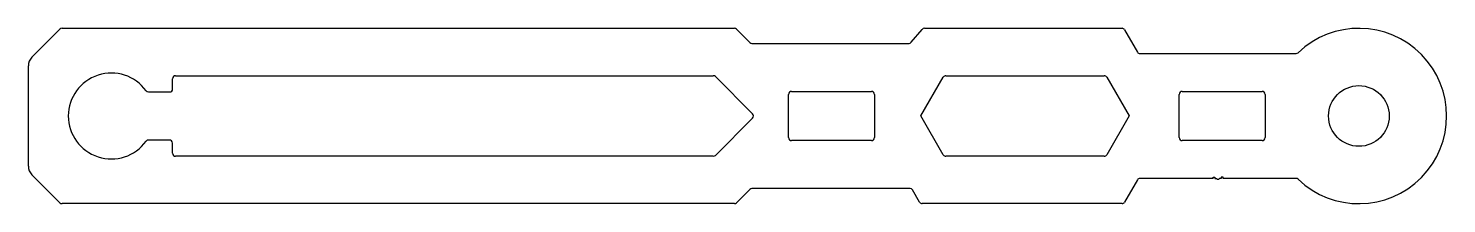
# Model space of a CAD drawing. Extents: x 1694 to 1930, y 1904 to 1933.
import ezdxf

# ---------------------------------------------------------------- set-up
doc = ezdxf.new("R2010")
doc.units = 0
doc.layers.get('0').update_dxf_attribs({"linetype": 'CONTINUOUS'})

msp = doc.modelspace()

# ---------------------------------------------------------------- linework, layer by layer
for p, q in [((1694.16, 1928.21), (1698.82, 1932.88)), ((1699.18, 1933.03), (1811.06, 1933.03)), ((1811.42, 1932.88), (1813.62, 1930.67)), ((1840.49, 1930.71), (1842.29, 1932.85)), ((1842.68, 1933.03), (1875.56, 1933.03)), ((1813.98, 1930.53), (1840.11, 1930.53)), ((1875.99, 1932.78), (1878.13, 1929.08)), ((1878.56, 1928.83), (1904.52, 1928.83)), ((1693.57, 1910.06), (1693.57, 1926.8)), ((1717.57, 1922.93), (1717.57, 1924.63)), ((1718.07, 1925.13), (1807.54, 1925.13)), ((1807.89, 1924.98), (1814.09, 1918.78)), ((1842.09, 1918.43), (1845.82, 1924.88)), ((1846.25, 1925.13), (1872.59, 1925.13)), ((1873.03, 1924.88), (1876.75, 1918.43)), ((1713.56, 1922.43), (1717.07, 1922.43)), ((1820.07, 1914.83), (1820.07, 1922.03)), ((1820.57, 1922.53), (1833.87, 1922.53)), ((1834.37, 1922.03), (1834.37, 1914.83)), ((1885.07, 1914.83), (1885.07, 1922.03)), ((1885.57, 1922.53), (1898.87, 1922.53)), ((1899.37, 1922.03), (1899.37, 1914.83)), ((1814.09, 1918.07), (1807.89, 1911.87)), ((1845.82, 1911.98), (1842.09, 1918.43)), ((1876.75, 1918.43), (1873.03, 1911.98)), ((1717.04, 1914.43), (1713.56, 1914.43)), ((1833.87, 1914.33), (1820.57, 1914.33)), ((1898.87, 1914.33), (1885.57, 1914.33)), ((1717.57, 1912.22), (1717.57, 1913.92)), ((1807.54, 1911.73), (1718.07, 1911.72)), ((1872.59, 1911.73), (1846.25, 1911.73)), ((1698.82, 1903.97), (1694.16, 1908.64)), ((1878.13, 1907.78), (1875.99, 1904.08)), ((1890.71, 1908.03), (1878.56, 1908.03)), ((1890.71, 1908.03), (1890.71, 1908.23)), ((1890.71, 1908.23), (1891.01, 1908.23)), ((1891.01, 1908.23), (1891.01, 1908.03)), ((1891.01, 1908.03), (1891.31, 1908.03)), ((1892.07, 1908.03), (1891.77, 1908.03)), ((1892.07, 1908.23), (1892.07, 1908.03)), ((1892.37, 1908.23), (1892.07, 1908.23)), ((1892.37, 1908.03), (1892.37, 1908.23)), ((1904.52, 1908.03), (1892.37, 1908.03)), ((1813.62, 1906.18), (1811.42, 1903.97)), ((1840.29, 1906.33), (1813.98, 1906.33)), ((1841.87, 1904.08), (1840.67, 1906.15)), ((1811.06, 1903.83), (1699.18, 1903.83)), ((1875.56, 1903.83), (1842.3, 1903.83))]:
    msp.add_line(p, q)
msp.add_circle((1914.97, 1918.43), 5.05)
for centre, radius, start, end in [((1699.18, 1932.53), 0.5, 90, 135), ((1811.06, 1932.53), 0.5, 45, 90), ((1842.68, 1932.53), 0.5, 90, 139.9921), ((1875.56, 1932.53), 0.5, 30, 90), ((1914.97, 1918.43), 14.6, 226.2078, 133.7922), ((1813.98, 1931.03), 0.5, 225, 270), ((1840.11, 1931.03), 0.5, 270, 319.9921), ((1695.57, 1926.8), 2, 135, 180), ((1878.56, 1929.33), 0.5, 210, 270), ((1904.52, 1929.33), 0.5, 270, 313.7922), ((1707.37, 1918.43), 7.15, 36.0319, 323.9681), ((1718.07, 1924.63), 0.5, 90, 180), ((1807.54, 1924.63), 0.5, 45, 90), ((1846.25, 1924.63), 0.5, 90, 150), ((1872.59, 1924.63), 0.5, 30, 90), ((1713.56, 1922.93), 0.5, 216.0319, 270), ((1717.07, 1922.93), 0.5, 270, 360), ((1820.57, 1922.03), 0.5, 90, 180), ((1833.87, 1922.03), 0.5, 0, 90), ((1885.57, 1922.03), 0.5, 90, 180), ((1898.87, 1922.03), 0.5, 0, 90), ((1813.74, 1918.43), 0.5, 315, 45), ((1713.56, 1913.93), 0.5, 90, 143.9681), ((1717.04, 1913.9), 0.53, 2.9111, 90.2252), ((1820.57, 1914.83), 0.5, 180, 270), ((1833.87, 1914.83), 0.5, 270, 360), ((1885.57, 1914.83), 0.5, 180, 270), ((1898.87, 1914.83), 0.5, 270, 360), ((1718.07, 1912.22), 0.5, 180, 270), ((1807.54, 1912.23), 0.5, 270, 315), ((1846.25, 1912.23), 0.5, 210, 270), ((1872.59, 1912.23), 0.5, 270, 330), ((1695.57, 1910.06), 2, 180, 225), ((1878.56, 1907.53), 0.5, 90, 150), ((1891.54, 1908.13), 0.25, 203.5782, 336.4218), ((1904.52, 1907.53), 0.5, 46.2078, 90), ((1813.98, 1905.83), 0.5, 90, 135), ((1840.29, 1905.83), 0.5, 40.0079, 90), ((1699.18, 1904.33), 0.5, 225, 270), ((1811.06, 1904.33), 0.5, 270, 315), ((1842.3, 1904.33), 0.5, 210, 270), ((1875.56, 1904.33), 0.5, 270, 330)]:
    msp.add_arc(centre, radius, start, end)

doc.saveas('drawing.dxf')
